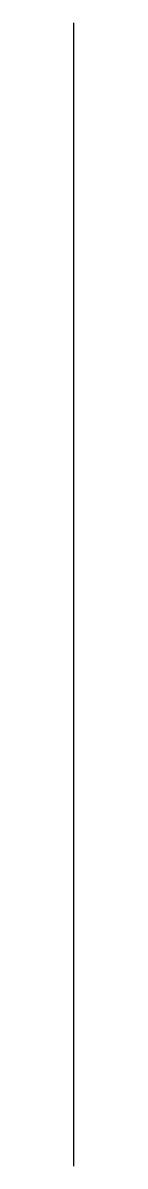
# Model space of a CAD drawing. Header units: millimetres. Extents: x 103.28 to 103.28, y 90.25 to 91.75.
import ezdxf

# ---------------------------------------------------------------- set-up
doc = ezdxf.new("R2010")
doc.units = ezdxf.units.MM

msp = doc.modelspace()

# ---------------------------------------------------------------- linework, layer by layer
msp.add_line((103.2837, 90.2468, 5), (103.2837, 91.7468, 5))

doc.saveas('drawing.dxf')
